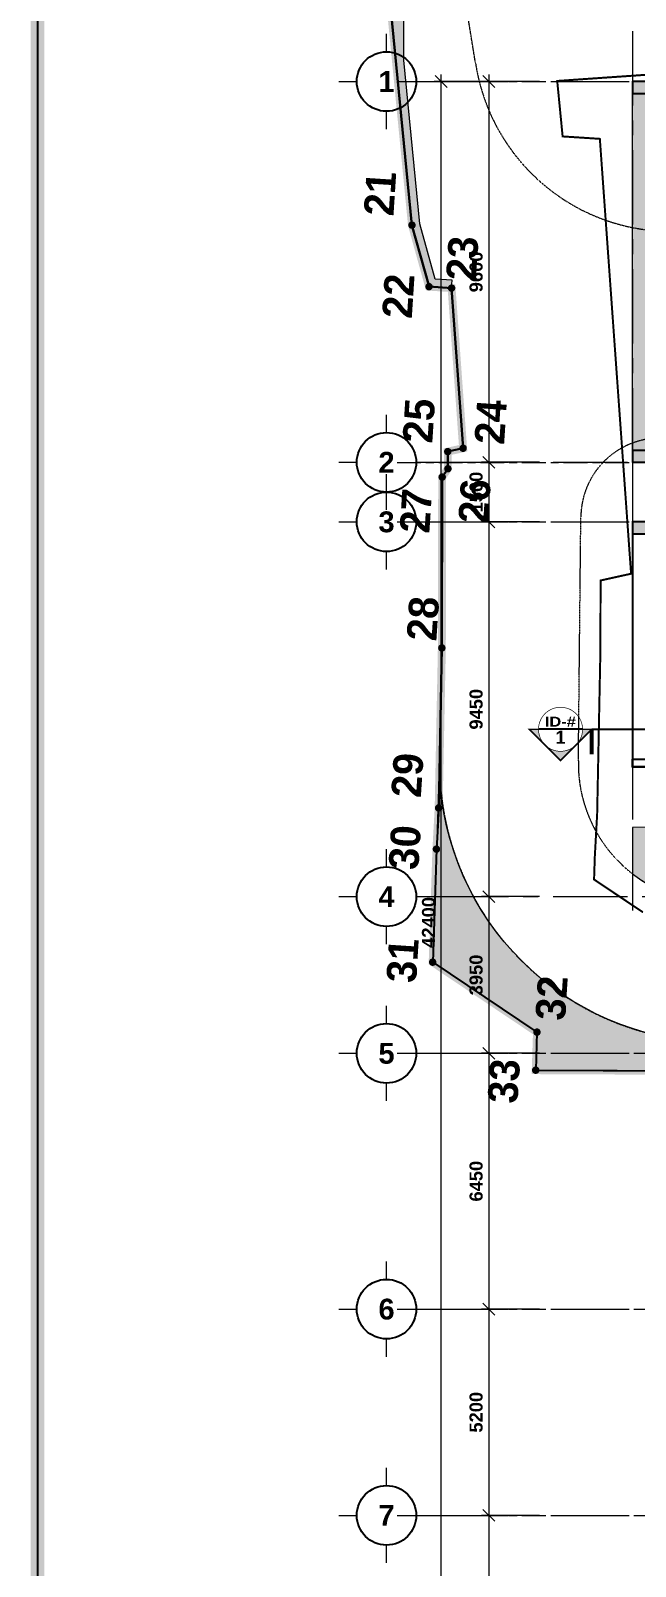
# Model space of a CAD drawing. Header units: millimetres. Extents: x -100356 to 314685, y 446 to 1273965.
# Drawn here: x 17056 to 32308, y 494789 to 533506 of the extents above; entities that cross this region are included whole.
import ezdxf
from ezdxf.enums import TextEntityAlignment as Align
from ezdxf.xclip import XClip

# ---------------------------------------------------------------- set-up
doc = ezdxf.new("R2010")
doc.units = ezdxf.units.MM
doc.header["$XCLIPFRAME"] = 2
for name, pattern in [('20180221 BF$0$Core - tb$0$HIDDEN', [0.375, 0.25, -0.125]), ('20180221 BF$0$DASHDOT', [1, 0.5, -0.25, 0, -0.25]), ('20180330-Ascent Plaza-TP-Ban ve so bo$0$gf$0$Dash', [6, 3, -3]), ('CENTER', [2, 1.25, -0.25, 0.25, -0.25]), ('Dash', [6, 3, -3]), ('DASHED', [0.75, 0.5, -0.25]), ('DASHED2', [0.375, 0.25, -0.125]), ('gf$0$CENTER2', [28.574999999999996, 19.05, -3.174999999999999, 3.174999999999999, -3.174999999999999]), ('gf$0$Dash', [6, 3, -3]), ('gf$0$Kume - Grid Line', [10.5, 5.999999999999999, -1.25, 2, -1.25])]:
    doc.linetypes.add(name, pattern=pattern)
doc.layers.get('DEFPOINTS').update_dxf_attribs({"lineweight": 13})
for name, color, linetype in [('20180221 BF$0$10', 1, 'Continuous'), ('20180221 BF$0$sohieu_diem', 2, 'Continuous'), ('20180221 BF$0$TREE', 99, 'Continuous'), ('NAM', 3, 'Continuous'), ('STR', 7, 'Continuous')]:
    doc.layers.add(name, color=color, linetype=linetype)
for name, color, linetype, lineweight in [('20180221 BF$0$setback', 1, 'Continuous', 13), ('20180221 BF$0$TUONG 2', 2, 'Continuous', 25), ('20180330-Ascent Plaza-TP-Ban ve so bo$0$@ color hatch', 7, 'Continuous', 13), ('20180330-Ascent Plaza-TP-Ban ve so bo$0$gf$0$A-_DETA----_E', 8, 'Continuous', 9), ('20180330-Ascent Plaza-TP-Ban ve so bo$0$KÍNH', 150, 'Continuous', 9), ('@ color hatch', 7, 'Continuous', 13), ('A.Concrete', 7, 'Continuous', 25), ('b1$0$A-_DETA----_E', 8, 'Continuous', 9), ('b1$0$Core - tb$0$Hatch-wall', 251, 'Continuous', 5), ('gf$0$A-_DETA----_E', 8, 'Continuous', 9), ('gf$0$A.Axis', 251, 'gf$0$CENTER2', 13), ('GJ', 1, 'Continuous', 13), ('LC.HA', 250, 'Continuous', 9), ('LDIM OUT', 250, 'Continuous', 13), ('LGI', 250, 'CENTER', 9), ('luoicot', 30, 'Continuous', 13), ('TEXT', 6, 'Continuous', 20), ('TXT', 1, 'Continuous', 25)]:
    doc.layers.add(name, color=color, linetype=linetype, lineweight=lineweight)
doc.styles.add('20180221 BF$0$VAPTIMN', font='VNI-Aptima-Bold.TTF')
doc.styles.add('ARIAL', font='Font - TrueType - Arial Bold.ttf')
doc.styles.add('PSDG - Title', font='seguisb_0.ttf', dxfattribs={"height": 2.5})
doc.dimstyles.new('TL 150 OUT', dxfattribs={"dimscale": 150, "dimtxt": 2.2, "dimasz": 2, "dimexe": 1.2, "dimexo": 1.5, "dimgap": 1, "dimtad": 1, "dimdec": 0, "dimdsep": 46, "dimtxsty": 'ARIAL', "dimblk": 'OBLIQUE', "dimcen": 2, "dimdle": 1.2, "dimclrd": 256, "dimclre": 256, "dimclrt": 4, "dimaunit": 1, "dimadec": 0, "dimazin": 0, "dimtfac": 1, "dimtdec": 0, "dimtix": 1, "dimtmove": 2, "dimatfit": 3, "dimfxl": 1, "dimtolj": 1, "dimtzin": 0, "dimarcsym": 0})

# ---------------------------------------------------------------- blocks, each defined once
blk = doc.blocks.new('gf$0$grid tower-gf')
at = {"layer": 'gf$0$A.Axis', "linetype": 'gf$0$Kume - Grid Line', "lineweight": 9, "ltscale": 100}
for p, q in [((48341.18399926659, 25049.93651247419), (-14918.79991812445, 25049.93651247441)), ((48341.18399926659, 19849.93651247419), (-14918.79991812445, 19849.93651247441)), ((48341.18399926659, 13399.9365124742), (-14918.79991812457, 13399.93651247438)), ((48341.18399926648, -0.06496995770430658), (-14918.79991812457, -0.06496995747147594)), ((48341.18399926648, -1500.064969957704), (-14918.79991812457, -1500.064969957501)), ((48341.18399926653, -11100.06496995769), (-14918.79991812457, -11100.0649699575))]:
    blk.add_line(p, q, dxfattribs=at)
blk = doc.blocks.new('SITE')
at = {"layer": 'GJ', "color": 2, "linetype": 'DASHED2', "ltscale": 200, "const_width": 50, "elevation": -1.948401880183878e-06}
blk.add_lwpolyline([(-50431.95027141494, 21462.52809267398), (-51659.36787492427, 22285.00503719051), (-51639.99238633085, 22871.99381939694), (-51581.4352332644, 23936.57181237929), (-51498.9287116832, 28075.96218796045), (-51495.68302825611, 29824.35185653309), (-50725.33374896401, 29994.35923540604), (-51513.31995665643, 40959.14070212323), (-52452.17168339575, 41019.84180240822), (-52588.71098366374, 42418.67188243719), (-48449.4251354055, 42705.30138665717)], dxfattribs=at)
blk = doc.blocks.new('*U593')
h = blk.add_hatch(color=256)
h.paths.add_polyline_path([(0, 7.857724105935461), (-3.928862052967588, 3.928862052967673, -0.1989123673796585), (0, 5.556249999999977, -0.198912367379657), (3.928862052967816, 3.928862052967673)])
h.paths.add_polyline_path([(3.928862052967816, 3.928862052967673, -0.198912367379657), (5.556250000000091, -8.526512829121202e-14), (7.857724105935404, -8.526512829121202e-14)])
h.paths.add_polyline_path([(-3.928862052967588, 3.928862052967673), (-7.857724105935404, -5.684341886080801e-14), (-5.556249999999864, -5.684341886080801e-14, -0.1989123673796553)])
at = {"color": 1}
blk.add_line((5.556250000000091, -5.684341886080801e-14), (-5.556249999999864, -5.684341886080801e-14), dxfattribs=at)
for points, const_width in [([(-5.556249999999864, -5.684341886080801e-14), (-7.857724105935404, -5.684341886080801e-14), (0, 7.857724105935461), (7.857724105935404, -8.526512829121202e-14), (5.556250000000091, -8.526512829121202e-14)], 0.396875), ([(7.857724291711129, 6.349999999999937), (7.857724291711129, -8.414203706630119e-14)], 1)]:
    blk.add_lwpolyline(points, dxfattribs=dict(const_width=const_width))
at = {"const_width": 0.1666666666666667}
blk.add_lwpolyline([(-5.556249999999864, -5.684341886080801e-14, -0.414213562373093), (0, 5.556249999999977, -0.414213562373093), (5.556250000000091, -5.684341886080801e-14, -0.414213562373093), (0, -5.556250000000034, -0.414213562373093), (-5.556249999999864, -5.684341886080801e-14, -1.04137911763819)], format="xyb", dxfattribs=at)
at = {"linetype": 'DASHED', "ltscale": 2, "const_width": 0.1}
blk.add_lwpolyline([(5.556250000000091, -5.684341886080801e-14), (7.857724291711129, -8.414203706630119e-14)], dxfattribs=at)
at = {"color": 2, "style": 'PSDG - Title'}
blk.add_attdef('#', text='', height=2.38125, dxfattribs=at).set_placement((0, 1.984374999999943), align=Align.MIDDLE_CENTER)
at = {"color": 2, "style": 'PSDG - Title', "width": 0.9987463435018806}
blk.add_attdef('A100', text='', height=2.38125, dxfattribs=at).set_placement((-3.96875, -3.17500000000004), (3.96875, -3.17500000000004), align=Align.FIT)
blk = doc.blocks.new('SECTION SYMBOL 2')
at = {"layer": 'TXT', "linetype": '20180221 BF$0$Core - tb$0$HIDDEN', "ltscale": 300, "const_width": 50, "elevation": -6.835362139881934e-05}
blk.add_lwpolyline([(76548.48422347303, -10458.68539390172), (-5470.140178640315, -10458.68539390172), (-5470.140178640315, -5227.792374822719), (-37733.1129112466, -5227.792393400334)], dxfattribs=at)
at = {"layer": 'TXT'}
ref = blk.add_blockref('*U593', (-38518.88534041774, -5227.792374822719, -6.835362139881934e-05), dxfattribs=dict(at, xscale=-100, yscale=100, zscale=100, rotation=180))
ref.add_attrib('#', '1', dxfattribs={"layer": '0', "color": 2, "height": 333.3333333333334, "style": 'ARIAL'}).set_placement((-38518.88534041774, -5427.594131305988, -6.835362139881934e-05), align=Align.MIDDLE_CENTER)
ref.add_attrib('A100', 'ID-#', dxfattribs={"layer": '0', "color": 2, "height": 250, "style": 'ARIAL', "width": 1.186701743827141}).set_placement((-38915.76034041774, -5160.292374822719, -6.835362139881934e-05), (-38132.78812915116, -5160.292374822719, -6.835362139881934e-05), align=Align.FIT)
blk = doc.blocks.new('20180221 BF$0$hientrang')
at = {"layer": '20180221 BF$0$10', "color": 1, "linetype": 'Continuous'}
for p, q in [((-71608.37706440318, 106511.7644104952, -1.66046221314579e-06), (-64686.94851467509, 107632.981085066, -1.446012014104053e-06)), ((-77899.85688678871, 105349.7482127215, -1.85614663636946e-06), (-82200.19609031215, 105085.2057113125, -1.987110874508745e-06)), ((-86230.42128909775, 104910.3204710137, -2.109464309108457e-06), (-82200.19609031215, 105085.2057113125, -1.987110874508745e-06))]:
    blk.add_line(p, q, dxfattribs=at)
at = {"layer": '20180221 BF$0$10', "color": 1}
for p, q in [((-64686.94851514074, 107632.9810850667, -1.44601201411808e-06), (-71608.37706451997, 106511.7644102626, -1.660462213150533e-06)), ((-71608.37706451997, 106511.7644102626, -1.660462213150533e-06), (-73129.04848191817, 105983.6939227391, -1.709061617132139e-06)), ((-73129.04848191817, 105983.6939227391, -1.709061617132139e-06), (-73129.77188895695, 105413.6943814919, -1.712085123098728e-06)), ((-77899.85688690498, 105349.7482127211, -1.85614663637297e-06), (-82200.19610032463, 105085.2057108592, -1.987110874812796e-06)), ((-77680.02205133095, 105219.4691080273, -1.850208986678173e-06), (-77899.85688690498, 105349.7482127211, -1.85614663637297e-06)), ((-73129.77188895695, 105413.6943814919, -1.712085123098728e-06), (-77140.46668372146, 104868.7840568245, -1.835798709715267e-06)), ((-82200.19610032463, 105085.2057108592, -1.987110874812796e-06), (-86230.4212903785, 104910.3204707825, -2.109464309148261e-06)), ((-77249.98432364347, 105248.9233555457, -1.837096649678159e-06), (-77680.02205133095, 105219.4691080273, -1.850208986678173e-06)), ((-77140.46668372146, 104868.7840568245, -1.835798709715267e-06), (-77249.98432364347, 105248.9233555457, -1.837096649678159e-06)), ((-90120.54506992339, 104815.2574872074, -2.227176069403703e-06), (-91714.02121970389, 102077.2776187775, -2.289606850795287e-06)), ((-87270.43313768192, 104901.6403793791, -2.140846035044285e-06), (-90120.54506992339, 104815.2574872074, -2.227176069403703e-06)), ((-86230.4212903785, 104910.3204707825, -2.109464309148261e-06), (-87270.43313768192, 104901.6403793791, -2.140846035044285e-06)), ((-91714.02121970389, 102077.2776187775, -2.289606850795287e-06), (-92674.05852058274, 102048.4960128912, -2.31868476618775e-06)), ((-92674.05852058274, 102048.4960128912, -2.31868476618775e-06), (-92311.86399953536, 95898.03138566099, -2.340161023083886e-06))]:
    blk.add_line(p, q, dxfattribs=at)
at = {"layer": '20180221 BF$0$10', "color": 1, "linetype": 'Continuous'}
for points, elevation in [([(-77899.85688678871, 105349.7482127215), (-77680.02205156442, 105219.4691077947), (-77249.98432375991, 105248.9233555457), (-77140.46668383805, 104868.7840565916), (-73129.77188895643, 105413.6943817251), (-73129.04848191817, 105983.6939227391), (-71608.37706440318, 106511.7644104952)], -1.66046221314579e-06), ([(-90120.5450698068, 104815.2574872069), (-91714.02121958748, 102077.2776187773), (-92674.05852046615, 102048.496012891), (-92311.86399965186, 95898.03138566134)], -2.340161023087396e-06), ([(-86230.42128909775, 104910.3204710137), (-87270.43314280378, 104901.6403796183), (-90120.5450698068, 104815.2574872069)], -2.227176069400193e-06)]:
    blk.add_lwpolyline(points, dxfattribs=dict(at, elevation=elevation))
at = {"layer": '20180221 BF$0$setback', "color": 1, "linetype": '20180221 BF$0$DASHDOT', "ltscale": 200, "const_width": 199.9999999999989, "elevation": -1.53136088444266e-06}
blk.add_lwpolyline([(-64686.94851514074, 107632.9810850667), (-71608.37706451997, 106511.7644102626), (-73129.04848191817, 105983.6939227391), (-73129.77188895695, 105413.6943814919), (-77140.46668372146, 104868.7840565916), (-77249.98432364347, 105248.9233555457), (-77680.02205133153, 105219.4691077945), (-77899.85688678871, 105349.7482127215), (-82200.19610381714, 105085.205710631), (-86230.42128828267, 104910.3204712458), (-87270.43313686637, 104901.6403796111), (-90120.5450698068, 104815.2574872069), (-91714.02121947054, 102077.2776190099), (-92674.05852046615, 102048.496012891), (-92311.86399965215, 95898.03138542868), (-95312.11534694565, 95701.83895285951), (-99272.48028293074, 95416.86495888885), (-103262.7181827744, 95231.9289630623), (-108843.360956759, 94729.01114795636), (-111843.510832847, 94612.81864924676), (-113703.7250930925, 94445.17937762529), (-110539.5391252695, 43325.99325691804), (-98301.24391884258, 45605.8400378988), (-91529.78281577869, 9755.653253143071)], dxfattribs=at)
at = {"layer": '20180221 BF$0$sohieu_diem', "color": 3, "const_width": 93.75093750937491}
for points, elevation in [([(-71655.2524955732, 106511.8239015681, 1), (-71561.50163346686, 106511.7049189571, 1)], -1.659050149052722e-06), ([(-73175.92391297146, 105983.7534140443, 1), (-73082.17305086512, 105983.6344314337, 1)], -1.707649553034328e-06), ([(-77946.73231784202, 105349.8077040265, 1), (-77852.98145573569, 105349.688721416, 1)], -1.854734572271648e-06), ([(-77726.89748238487, 105219.5285991001, 1), (-77633.14662027836, 105219.409616489, 1)], -1.848796922581595e-06), ([(-77296.85975469666, 105248.9828468507, 1), (-77203.10889259021, 105248.8638642402, 1)], -1.835684585580348e-06), ([(-73176.64732001006, 105413.7538727973, 1), (-73082.89645790373, 105413.6348901865, 1)], -1.710673059000917e-06), ([(-87317.30856791977, 104901.6998709162, 1), (-87223.55770581326, 104901.5808883059, 1)], -2.139433970920683e-06), ([(-86277.29671933589, 104910.3799625508, 1), (-86183.54585722933, 104910.2609799401, 1)], -2.108052244984856e-06), ([(-82247.07153487037, 105085.2652019362, 1), (-82153.3206727638, 105085.1462193257, 1)], -1.985698810821426e-06), ([(-77187.34211477468, 104868.8435478971, 1), (-77093.59125266841, 104868.724565286, 1)], -1.834386645618689e-06), ([(-90167.42050086008, 104815.3169785123, 1), (-90073.66963875346, 104815.1979959014, 1)], -2.225764005302382e-06), ([(-92720.93395151937, 102048.5555041963, 1), (-92627.18308941304, 102048.4365215856, 1)], -2.317272702086429e-06), ([(-91760.8966505237, 102077.3371103156, 1), (-91667.14578841726, 102077.2181277049, 1)], -2.288194786689222e-06)]:
    blk.add_lwpolyline(points, format="xyb", close=True, dxfattribs=dict(at, elevation=elevation))
at = {"layer": '20180221 BF$0$sohieu_diem', "color": 3, "style": '20180221 BF$0$VAPTIMN'}
for s, p in [('21', (-71423.43159447779, 106993.0376957384, -1.65235526202057e-06)), ('22', (-73972.4404413054, 106368.3213784841, -1.732447878291139e-06)), ('30', (-87834.22651158506, 105326.9907039047, -2.155593414459236e-06)), ('29', (-86013.91041717993, 105376.0401715945, -2.100488186197112e-06)), ('27', (-79349.32925833378, 105584.2301037078, -1.898585058083483e-06)), ('25', (-77076.28585965437, 105653.4109293654, -1.829732941720892e-06)), ('31', (-90681.93308842374, 105202.9647147304, -2.242049209012675e-06)), ('28', (-82050.00435240939, 105235.0167176845, -1.981796602389189e-06)), ('23', (-72922.053061035, 104818.971329744, -1.708958370685225e-06)), ('26', (-79011.66622484318, 104122.3569544508, -1.896109581594297e-06)), ('24', (-76996.5755705947, 103843.1494237189, -1.836864364262051e-06)), ('33', (-93557.1346667854, 102460.0137777698, -2.343125120679267e-06)), ('32', (-91392.05252251212, 101391.1224824248, -2.28351919557235e-06))]:
    blk.add_text(s, height=750.0075000750003, rotation=359.9272838922649, dxfattribs=at).set_placement(p)
blk = doc.blocks.new('_Oblique')
at = {"color": 0, "linetype": 'ByBlock', "lineweight": -2}
blk.add_line((-0.5, -0.5), (0.5, 0.5), dxfattribs=at)
blk = doc.blocks.new('*D493')
at = {"layer": 'DEFPOINTS', "color": 0, "ltscale": 1000, "transparency": 16777216}
for p in [(2128.778208641686, 9599.999999999973), (3628.778208641686, 9599.999999999973), (2128.778208641686, -2.637534635141493e-11)]:
    blk.add_point(p, dxfattribs=at)
at = {"layer": 'LDIM OUT', "lineweight": -2, "ltscale": 1000, "transparency": 16777216}
for p, q in [((3628.778208641689, -180.0000000000262), (3628.778208641686, 9779.999999999973)), ((2353.778208641686, 9599.999999999973), (3808.778208641686, 9599.999999999973)), ((2353.778208641686, -2.633916359179721e-11), (3808.778208641689, -2.610518174626926e-11))]:
    blk.add_line(p, q, dxfattribs=at)
at = {"layer": 'LDIM OUT', "lineweight": -2, "ltscale": 1000, "transparency": 16777216, "xscale": 300, "yscale": 300, "zscale": 300}
for p, rotation in [((3628.778208641686, 9599.999999999973), 90), ((3628.778208641689, -2.613412795396344e-11), 270)]:
    blk.add_blockref('_Oblique', p, dxfattribs=dict(at, rotation=rotation))
at = {"layer": 'LDIM OUT', "color": 4, "ltscale": 1000, "transparency": 16777216, "insert": (3947.267294589847, 4799.999999999972), "char_height": 330, "attachment_point": 5, "rotation": 270, "style": 'ARIAL'}
blk.add_mtext('\\A1;9600', dxfattribs=at)
blk = doc.blocks.new('*D494')
at = {"layer": 'DEFPOINTS', "color": 0, "ltscale": 1000, "transparency": 16777216}
for p in [(2128.778208641686, 11099.99999999998), (3628.778208641686, 11099.99999999998), (2128.778208641686, 9599.999999999973)]:
    blk.add_point(p, dxfattribs=at)
at = {"layer": 'LDIM OUT', "lineweight": -2, "ltscale": 1000, "transparency": 16777216}
for p, q in [((3628.778208641686, 9419.999999999973), (3628.778208641686, 11279.99999999998)), ((2353.778208641686, 11099.99999999998), (3808.778208641686, 11099.99999999998)), ((2353.778208641686, 9599.999999999973), (3808.778208641686, 9599.999999999973))]:
    blk.add_line(p, q, dxfattribs=at)
at = {"layer": 'LDIM OUT', "lineweight": -2, "ltscale": 1000, "transparency": 16777216, "xscale": 300, "yscale": 300, "zscale": 300}
for p, rotation in [((3628.778208641686, 11099.99999999998), 90), ((3628.778208641686, 9599.999999999973), 270)]:
    blk.add_blockref('_Oblique', p, dxfattribs=dict(at, rotation=rotation))
at = {"layer": 'LDIM OUT', "color": 4, "ltscale": 1000, "transparency": 16777216, "insert": (3947.267294589847, 10349.99999999997), "char_height": 330, "attachment_point": 5, "rotation": 270, "style": 'ARIAL'}
blk.add_mtext('\\A1;1500', dxfattribs=at)
blk = doc.blocks.new('*D495')
at = {"layer": 'DEFPOINTS', "color": 0, "ltscale": 1000, "transparency": 16777216}
for p in [(2128.778208641802, 20550.00148243186), (3628.778208641686, 20550.00148243186), (2128.778208641686, 11099.99999999998)]:
    blk.add_point(p, dxfattribs=at)
at = {"layer": 'LDIM OUT', "lineweight": -2, "ltscale": 1000, "transparency": 16777216}
for p, q in [((2353.778208641802, 20550.00148243186), (3808.778208641686, 20550.00148243186)), ((3628.778208641689, 10919.99999999998), (3628.778208641686, 20730.00148243186)), ((2353.778208641686, 11099.99999999998), (3808.778208641689, 11099.99999999998))]:
    blk.add_line(p, q, dxfattribs=at)
at = {"layer": 'LDIM OUT', "lineweight": -2, "ltscale": 1000, "transparency": 16777216, "xscale": 300, "yscale": 300, "zscale": 300}
for p, rotation in [((3628.778208641686, 20550.00148243186), 90), ((3628.778208641689, 11099.99999999998), 270)]:
    blk.add_blockref('_Oblique', p, dxfattribs=dict(at, rotation=rotation))
at = {"layer": 'LDIM OUT', "color": 4, "ltscale": 1000, "transparency": 16777216, "insert": (3947.267294589849, 15825.00074121592), "char_height": 330, "attachment_point": 5, "rotation": 270, "style": 'ARIAL'}
blk.add_mtext('\\A1;9450', dxfattribs=at)
blk = doc.blocks.new('*D496')
at = {"layer": 'DEFPOINTS', "color": 0, "ltscale": 1000, "transparency": 16777216}
for p in [(2128.778208641802, 24500.00148243185), (3628.778208641686, 24500.00148243185), (2128.778208641802, 20550.00148243186)]:
    blk.add_point(p, dxfattribs=at)
at = {"layer": 'LDIM OUT', "lineweight": -2, "ltscale": 1000, "transparency": 16777216}
for p, q in [((2353.778208641802, 24500.00148243185), (3808.778208641686, 24500.00148243185)), ((3628.778208641687, 20370.00148243186), (3628.778208641686, 24680.00148243185)), ((2353.778208641802, 20550.00148243186), (3808.778208641687, 20550.00148243186))]:
    blk.add_line(p, q, dxfattribs=at)
at = {"layer": 'LDIM OUT', "lineweight": -2, "ltscale": 1000, "transparency": 16777216, "xscale": 300, "yscale": 300, "zscale": 300}
for p, rotation in [((3628.778208641686, 24500.00148243185), 90), ((3628.778208641687, 20550.00148243186), 270)]:
    blk.add_blockref('_Oblique', p, dxfattribs=dict(at, rotation=rotation))
at = {"layer": 'LDIM OUT', "color": 4, "ltscale": 1000, "transparency": 16777216, "insert": (3947.379845749469, 22525.00148243185), "char_height": 330, "attachment_point": 5, "rotation": 270, "style": 'ARIAL'}
blk.add_mtext('\\A1;3950', dxfattribs=at)
blk = doc.blocks.new('*D497')
at = {"layer": 'DEFPOINTS', "color": 0, "ltscale": 1000, "transparency": 16777216}
for p in [(2128.778208641802, 30950.00148243186), (3628.778208641686, 30950.00148243186), (2128.778208641802, 24500.00148243185)]:
    blk.add_point(p, dxfattribs=at)
at = {"layer": 'LDIM OUT', "lineweight": -2, "ltscale": 1000, "transparency": 16777216}
for p, q in [((3628.778208641688, 24320.00148243185), (3628.778208641686, 31130.00148243186)), ((2353.778208641802, 30950.00148243186), (3808.778208641686, 30950.00148243186)), ((2353.778208641802, 24500.00148243185), (3808.778208641688, 24500.00148243185))]:
    blk.add_line(p, q, dxfattribs=at)
at = {"layer": 'LDIM OUT', "lineweight": -2, "ltscale": 1000, "transparency": 16777216, "xscale": 300, "yscale": 300, "zscale": 300}
for p, rotation in [((3628.778208641686, 30950.00148243186), 90), ((3628.778208641688, 24500.00148243185), 270)]:
    blk.add_blockref('_Oblique', p, dxfattribs=dict(at, rotation=rotation))
at = {"layer": 'LDIM OUT', "color": 4, "ltscale": 1000, "transparency": 16777216, "insert": (3947.267294589853, 27725.00148243185), "char_height": 330, "attachment_point": 5, "rotation": 270, "style": 'ARIAL'}
blk.add_mtext('\\A1;6450', dxfattribs=at)
blk = doc.blocks.new('*D498')
at = {"layer": 'DEFPOINTS', "color": 0, "ltscale": 1000, "transparency": 16777216}
for p in [(2128.778208641802, 36150.00148243187), (3628.778208641686, 36150.00148243187), (2128.778208641802, 30950.00148243186)]:
    blk.add_point(p, dxfattribs=at)
at = {"layer": 'LDIM OUT', "lineweight": -2, "ltscale": 1000, "transparency": 16777216}
for p, q in [((2353.778208641802, 36150.00148243187), (3808.778208641686, 36150.00148243187)), ((3628.778208641688, 30770.00148243186), (3628.778208641686, 36330.00148243187)), ((2353.778208641802, 30950.00148243186), (3808.778208641688, 30950.00148243186))]:
    blk.add_line(p, q, dxfattribs=at)
at = {"layer": 'LDIM OUT', "lineweight": -2, "ltscale": 1000, "transparency": 16777216, "xscale": 300, "yscale": 300, "zscale": 300}
for p, rotation in [((3628.778208641686, 36150.00148243187), 90), ((3628.778208641688, 30950.00148243186), 270)]:
    blk.add_blockref('_Oblique', p, dxfattribs=dict(at, rotation=rotation))
at = {"layer": 'LDIM OUT', "color": 4, "ltscale": 1000, "transparency": 16777216, "insert": (3947.267294589854, 33550.00148243186), "char_height": 330, "attachment_point": 5, "rotation": 270, "style": 'ARIAL'}
blk.add_mtext('\\A1;5200', dxfattribs=at)
blk = doc.blocks.new('*D499')
at = {"layer": 'DEFPOINTS', "color": 0, "ltscale": 1000, "transparency": 16777216}
for p in [(2128.778208641802, 42399.99999896496), (3628.778208641803, 42399.99999896496), (2128.778208641802, 36150.00148243187)]:
    blk.add_point(p, dxfattribs=at)
at = {"layer": 'LDIM OUT', "lineweight": -2, "ltscale": 1000, "transparency": 16777216}
for p, q in [((2353.778208641802, 42399.99999896496), (3808.778208641803, 42399.99999896496)), ((3628.778208641804, 35970.00148243187), (3628.778208641803, 42579.99999896496)), ((2353.778208641802, 36150.00148243187), (3808.778208641804, 36150.00148243187))]:
    blk.add_line(p, q, dxfattribs=at)
at = {"layer": 'LDIM OUT', "lineweight": -2, "ltscale": 1000, "transparency": 16777216, "xscale": 300, "yscale": 300, "zscale": 300}
for p, rotation in [((3628.778208641803, 42399.99999896496), 90), ((3628.778208641804, 36150.00148243187), 270)]:
    blk.add_blockref('_Oblique', p, dxfattribs=dict(at, rotation=rotation))
at = {"layer": 'LDIM OUT', "color": 4, "ltscale": 1000, "transparency": 16777216, "insert": (3947.267294589972, 39275.00074069841), "char_height": 330, "attachment_point": 5, "rotation": 270, "style": 'ARIAL'}
blk.add_mtext('\\A1;6250', dxfattribs=at)
blk = doc.blocks.new('*D509')
at = {"layer": 'DEFPOINTS', "color": 0, "ltscale": 1000, "transparency": 16777216}
for p in [(2128.778208641802, 42399.99999896496), (2128.778208641686, -2.637534635141493e-11), (4828.778208641861, -2.594115323600221e-11)]:
    blk.add_point(p, dxfattribs=at)
at = {"layer": 'LDIM OUT', "lineweight": -2, "ltscale": 1000, "transparency": 16777216}
for p, q in [((2353.778208641802, 42399.99999896496), (5008.778208641852, 42399.99999896496)), ((4828.778208641852, 42579.99999896496), (4828.778208641861, -180.0000000000259)), ((2353.778208641686, -2.633916359179721e-11), (5008.778208641861, -2.591220702830803e-11))]:
    blk.add_line(p, q, dxfattribs=at)
at = {"layer": 'LDIM OUT', "lineweight": -2, "ltscale": 1000, "transparency": 16777216, "xscale": 300, "yscale": 300, "zscale": 300}
for p, rotation in [((4828.778208641852, 42399.99999896496), 90), ((4828.778208641861, -2.594115323600221e-11), 270)]:
    blk.add_blockref('_Oblique', p, dxfattribs=dict(at, rotation=rotation))
at = {"layer": 'LDIM OUT', "color": 4, "ltscale": 1000, "transparency": 16777216, "insert": (5147.267294590019, 21199.99999948246), "char_height": 330, "attachment_point": 5, "rotation": 270, "style": 'ARIAL'}
blk.add_mtext('\\A1;42400', dxfattribs=at)
blk = doc.blocks.new('BLOCK TRUC')
for p, q in [((-0.0001305016048718244, 499.9999999999818), (-0.0002088025503326207, 799.9999999999709)), ((499.9999999999709, 0.0001305015721300151), (800, 0.0002088025175908115)), ((-799.9999999999127, -0.0002088025212287903), (-499.9999999999709, -0.0001305015794059727)), ((0.0002088025212287903, -800.0000000000327), (0.0001305016339756548, -499.9999999999818))]:
    blk.add_line(p, q)
at = {"lineweight": 25}
blk.add_circle((0, 0), 500, dxfattribs=at)
at = {"style": 'ARIAL'}
blk.add_attdef('1-2', text='', height=350, rotation=1.495437902262523e-05, dxfattribs=at).set_placement((0, 0), align=Align.MIDDLE_CENTER)
blk = doc.blocks.new('X-GRID')
at = {"layer": 'LGI', "ltscale": 1500}
for p, q in [((5008.778208642208, 36150.00148243189), (-57318.59826279082, 36150.00148243203)), ((5008.778208642208, 30950.00148243189), (-57318.59826279082, 30950.00148243203)), ((5008.778208642208, 24500.00148243189), (-57318.59826279094, 24500.00148243203)), ((5008.778208642208, 20550.00148243189), (-25023.159862431, 20550.00148243194)), ((0, -7272.626217615873), (0, 20900.00001149941)), ((5008.778208642092, 11099.99999999999), (-57318.59826279094, 11100.00000000015)), ((5008.778208642092, 9599.999999999978), (-57318.59826279094, 9600.000000000144)), ((5008.778208642092, -1.2732925824821e-11), (-57318.59826279094, 1.482476363889873e-10))]:
    blk.add_line(p, q, dxfattribs=at)
at = {"xscale": 1.5, "yscale": 1.5, "zscale": 1.5, "rotation": 180}
for p, values in [((6208.778208642208, 36150.0017956356), {'1-2': '7'}), ((6208.778208642208, 30950.0017956356), {'1-2': '6'}), ((6208.778208642208, 24500.00179563557), {'1-2': '5'}), ((6208.778208642092, 20550.00179563557), {'1-2': '4'}), ((6208.778208642092, 11100.00031320368), {'1-2': '3'}), ((6208.778208642092, 9600.000313203713), {'1-2': '2'}), ((6208.778208642092, 0.0003132036763418), {'1-2': '1'})]:
    blk.add_blockref('BLOCK TRUC', p, dxfattribs=at).add_auto_attribs(values)
at = {"layer": 'LDIM OUT', "ltscale": 1000}
for base, p1, p2, picture, middle in [((3628.778208641803, 42399.99999896496), (2128.778208641801, 36150.00148243186), (2128.778208641801, 42399.99999896494), '*D499', (3947.267294589972, 39275.00074069841)), ((4828.778208641861, -2.594115323600221e-11), (2128.778208641801, 42399.99999896494), (2128.778208641685, -2.637534635141492e-11), '*D509', (5147.267294590019, 21199.99999948246)), ((3628.778208641686, 36150.00148243187), (2128.778208641801, 30950.00148243184), (2128.778208641801, 36150.00148243186), '*D498', (3947.267294589854, 33550.00148243186)), ((3628.778208641686, 30950.00148243186), (2128.778208641801, 24500.00148243184), (2128.778208641801, 30950.00148243184), '*D497', (3947.267294589853, 27725.00148243185)), ((3628.778208641686, 24500.00148243185), (2128.778208641801, 20550.00148243186), (2128.778208641801, 24500.00148243184), '*D496', (3947.379845749469, 22525.00148243185)), ((3628.778208641686, 20550.00148243186), (2128.778208641685, 11099.99999999998), (2128.778208641801, 20550.00148243186), '*D495', (3947.267294589849, 15825.00074121592)), ((3628.778208641686, 11099.99999999998), (2128.778208641685, 9599.999999999969), (2128.778208641685, 11099.99999999998), '*D494', (3947.267294589847, 10349.99999999997)), ((3628.778208641686, 9599.999999999973), (2128.778208641685, -2.637534635141492e-11), (2128.778208641685, 9599.999999999969), '*D493', (3947.267294589847, 4799.999999999972))]:
    dim = blk.add_linear_dim(base=base, p1=p1, p2=p2, angle=90, dimstyle='TL 150 OUT', override={"dimtad": 4}, dxfattribs=at)
    dim.commit()
    dim.dimension.update_dxf_attribs({"geometry": picture, "text_midpoint": middle})
blk = doc.blocks.new('A$C60262ED2')
at = {"layer": 'LC.HA'}
h = blk.add_hatch(color=256, dxfattribs=at)
h.dxf.hatch_style = 1
h.paths.add_polyline_path([(9908.778555928438, 51184.01189456624), (9908.778555928438, 51484.01189456624), (7408.778555928438, 51484.01189456624), (7408.778555928438, 51184.01189456624)])
h = blk.add_hatch(color=256, dxfattribs=at)
h.dxf.hatch_style = 1
h.paths.add_polyline_path([(9908.979020821338, 41884.01338329155), (9908.979020821338, 42184.01338329155), (7408.979020821338, 42184.01338329155), (7408.979020821338, 41884.01338329155)])
h = blk.add_hatch(color=256, dxfattribs=at)
h.dxf.hatch_style = 1
h.paths.add_polyline_path([(9908.778555928438, 40083.93460827792), (9908.778555928438, 40383.93460827792), (7408.778555928438, 40383.93460827792), (7408.778555928438, 40083.93460827792)])
at = {"layer": 'STR', "ltscale": 1000}
for points, elevation in [([(9908.778555928438, 51184.01189456624), (9908.778555928438, 51484.01189456624), (7408.778555928438, 51484.01189456624), (7408.778555928438, 51184.01189456624)], 6.706806565628017e-05), ([(9908.979020821338, 41884.01338329155), (9908.979020821338, 42184.01338329155), (7408.979020821338, 42184.01338329155), (7408.979020821338, 41884.01338329155)], 6.681576834735109e-05), ([(9908.778555928438, 40083.93460827792), (9908.778555928438, 40383.93460827792), (7408.778555928438, 40383.93460827792), (7408.778555928438, 40083.93460827792)], 6.757266027413831e-05)]:
    blk.add_lwpolyline(points, close=True, dxfattribs=dict(at, elevation=elevation))
at = {"rotation": 180}
blk.add_blockref('X-GRID', (7408.778555928438, 51484.01189456624, 6.706806565628017e-05), dxfattribs=at)
blk = doc.blocks.new('column')
at = {"layer": 'luoicot', "ltscale": 0.5}
blk.add_blockref('A$C60262ED2', (-47108.64113252342, -40383.94843114301, -6.68157683473537e-05), dxfattribs=at)

msp = doc.modelspace()

# ---------------------------------------------------------------- hatches: boundary and pattern name
at = {"layer": '@ color hatch', "ltscale": 0.5}
h = msp.add_hatch(dxfattribs=at)
h.set_pattern_fill('CROSS', color=139, scale=300)
h.set_pattern_definition([(0, (403133.1360193419, 611737.2349719522), (75, 75), [37.5, -112.5]), (90, (403151.8860193419, 611718.4849719522), (-74.99999999999999, 75), [37.5, -112.5])])
edge = h.paths.add_edge_path()
edge.add_line((89436.41709658997, 521620.8453593897), (87938.48235613159, 521231.1742295966))
edge.add_arc((86679.68343367339, 526070.1230072558), 4999.999999999264, 219.0014867065798, 284.5816716310036, ccw=False)
edge.add_line((82794.0352754882, 522923.4202264415), (81729.2710505087, 522923.4202264415))
edge.add_line((81729.2710505087, 522923.4202264415), (79041.02479783299, 532423.4178103965))
edge.add_line((79041.02479783299, 532423.4178103965), (42090.75543612409, 532423.4178103965))
edge.add_line((42090.7554361241, 532423.4178103965), (42090.80499125597, 532512.6047125595))
edge.add_arc((42490.80492951057, 532512.3824596365), 400.0000000000508, 90.39875409708452, 179.968164612199, ccw=False)
edge.add_line((42488.02112322329, 532912.3727725475), (76917.82862226438, 533151.9933620731))
edge.add_arc((76941.99378300538, 529679.8299968787), 3472.247455120651, 7.678331574966876, 90.39875409707878, ccw=False)
edge.add_line((80383.10837459184, 530143.761842264), (80769.82105241953, 527418.7648844988))
edge.add_arc((87700.50644836888, 528402.3197105001), 7000.127152657728, 188.0770856720448, 284.3581726426067)
edge = h.paths.add_edge_path()
edge.add_arc((87695.42396088385, 528401.5176587474), 3494.982392217105, 188.0757745180814, 235.93068043314912, ccw=False)
edge.add_line((84235.10080474713, 527910.5333646896), (83848.38812691938, 530635.5303224549))
edge.add_arc((76917.82862226466, 529651.9933620733), 6999.999999999753, 8.077085672045449, 90.0000000000019)
edge.add_line((76917.82862226442, 536651.9933620731), (76917.56209183733, 536667.4240833559))
edge.add_line((76917.56209183733, 536667.4240833559), (84112.83309945445, 536955.0934179454))
edge.add_line((84112.83309945445, 536955.0934179454), (85737.55052089637, 525506.4125630904))
edge = h.paths.add_edge_path()
edge.add_line((85737.68835644277, 525506.3918420575), (102351.4454624854, 529522.8423933522))
edge.add_line((102351.4454624854, 529522.8423933522), (109839.3445053273, 531263.3503485854))
edge.add_line((109839.3445053273, 531263.3503485854), (116045.9014923957, 533026.5895109922))
edge.add_line((116045.9014923957, 533026.5895109922), (118019.9537081746, 526826.3637333594))
edge.add_arc((119619.6628507639, 529939.389698415), 3499.999999999136, 216.3524948346986, 242.80245899708592, ccw=False)
edge.add_arc((111163.1147119991, 523715.5007552655), 6999.999999996357, 36.35249483465252, 102.7523131960873)
edge.add_line((109617.9570264048, 530542.8346219076), (88525.6975026797, 525000.3528360141))
edge.add_arc((87703.24956619726, 528402.349219283), 3499.999999999753, 235.8342466810172, 283.59074592841307, ccw=False)
edge = h.paths.add_edge_path()
edge.add_line((118016.9483804641, 526825.3409075359), (137345.3674876983, 533030.2980131368))
edge.add_line((137345.3674876983, 533030.2980131368), (137832.9650822176, 532765.5220722668))
edge.add_line((137832.9650822176, 532765.5220722667), (120689.4852287148, 526606.9011268471))
edge.add_arc((119617.6968903851, 529951.9454292522), 3512.556281005599, 242.88861355448068, 287.76602013383024, ccw=False)
edge = h.paths.add_edge_path()
edge.add_line((97071.04676677175, 507765.1966983163), (96437.5950026257, 506959.2908646603))
edge.add_line((96437.5950026257, 506959.2908646603), (94736.3795191504, 508296.4668772862))
edge.add_arc((90719.59838850446, 503186.1372059011), 6500.000000134758, 51.83222342958886, 89.94552565730741)
edge.add_line((90725.77830571953, 509686.134268237), (89937.7828422947, 509686.134268237))
edge.add_line((89937.7828422947, 509686.134268237), (89937.78284235676, 510323.3297056261))
edge.add_line((89937.78284235676, 510323.3297056261), (93816.47426606352, 510323.3297056261))
edge.add_line((93816.47426606352, 510323.3297056261), (97071.04676677175, 507765.1966983163))
edge = h.paths.add_edge_path()
edge.add_line((79665.12967866861, 509835.3456129305), (80607.32094722106, 510323.3297052232))
edge.add_line((80607.32094722106, 510323.3297052232), (84937.78284229756, 510323.3297054101))
edge.add_line((84937.78284229756, 510323.3297054101), (84937.78284232352, 509723.3297054093))
edge.add_line((84937.78284232352, 509723.3297054093), (84791.23631615126, 509725.417757705))
edge.add_arc((84720.99482065636, 504795.6335855759), 4930.284560901516, 89.1836825342534, 127.1872254183928)
edge.add_line((81741.0247978324, 508723.4172500022), (80241.0247978324, 508723.4172500022))
edge.add_line((80241.0247978324, 508723.4172500022), (79665.12967866861, 509835.3456129305))
edge = h.paths.add_edge_path()
edge.add_line((91554.12393892846, 502708.4596272468), (85096.37468669545, 502708.4596272468))
edge.add_arc((85096.37468669539, 497708.4596272466), 5000.000000000175, 89.99999999999933, 96.86689803700875)
edge.add_line((84498.55836202383, 502672.5925466957), (82274.94700932717, 502404.8093934366))
edge.add_arc((82696.5315840002, 498932.5763338683), 3497.732976309268, 96.92273787894665, 140.0103766651834)
edge.add_line((80016.70553522701, 501180.3904547151), (79997.84024625899, 501152.1648820118))
edge.add_arc((80247.25841450835, 500985.4598210595), 299.9999999999886, 146.2421920089721, 281.3066389682706)
edge.add_line((80306.07634507834, 500691.2822368633), (81150.45971891475, 500860.108433436))
edge.add_line((81150.45971891475, 500860.108433436), (91589.80447458742, 502110.5890188023))
edge.add_arc((91554.12393892846, 502408.4596272468), 300.0000000000119, 276.8306492592316, 450)
h.paths.add_polyline_path([(73941.79359526366, 501126.3996667875), (75241.79359526355, 501126.3996667875), (75241.79359526355, 507544.3907764651), (73941.79359526355, 507544.3907764651)])
edge = h.paths.add_edge_path(flags=17)
edge.add_line((40779.51301659742, 501121.8494100659), (42692.5518764081, 501123.4329474772))
edge.add_arc((53136.53107315161, 502117.5537154353), 10491.18570816936, 185.4373749015582, 270.0199407326778)
edge.add_line((53140.18233555234, 491626.368642643), (67813.77533949964, 491626.368642643))
edge.add_arc((67287.2916141331, 491027.5145004929), 797.3778255295434, -40.56889931432357, 48.67962134484401, ccw=False)
edge.add_arc((65268.98842760285, 492825.0837575894), 3500.000000000181, 269.93668688141946, 318.56590344650164, ccw=False)
edge.add_line((65265.12085006368, 489325.0858944693), (50841.77155236195, 489341.0240247106))
edge.add_arc((50846.7314209481, 492844.4210051248), 3503.400491332957, 234.4519656234852, 269.918884628646, ccw=False)
edge.add_line((48809.90597394166, 489993.9548851544), (42103.13086189661, 494789.4881302398))
edge.add_arc((44138.86401757626, 497636.5551331159), 3499.999999999891, 180, 234.4341633763456, ccw=False)
edge.add_line((40638.86401757638, 497636.5551331159), (40779.51301659742, 501121.8494100659))
edge = h.paths.add_edge_path()
edge.add_line((27372.83717510086, 515162.9153750066), (27196.60972214973, 510021.1920555928))
edge.add_line((27196.60972214973, 510021.1920555927), (29828.17622807883, 508257.7411276089))
edge.add_line((29828.17622807883, 508257.7411276089), (29796.31244695448, 507297.7850457795))
edge.add_line((29796.31244695448, 507297.7850457795), (35957.23296109464, 507270.2374234915))
edge.add_line((35957.23296109464, 507270.2374234915), (35974.31301791942, 504309.1371122743))
edge.add_line((35974.31301791942, 504309.1371122743), (35929.46099784114, 496299.1583750647))
edge.add_line((35929.46099784114, 496299.1583750647), (36078.37729873909, 490697.8795916096))
edge.add_line((36078.37729873909, 490697.8795916096), (36004.42971856257, 487696.4086664193))
edge.add_line((36004.42971856257, 487696.4086664193), (36054.20632055977, 485829.2950132075))
edge.add_line((36054.20632055977, 485829.2950132075), (72941.97586984938, 485774.8382270295))
edge.add_line((72941.97586984937, 485774.8382270295), (72941.97586984937, 491323.3442839534))
edge.add_line((72941.97586984937, 491323.3442839534), (71061.59820766379, 488875.0294890621))
edge.add_arc((64850.80312188458, 493645.1025074827), 7831.192259075477, 273.06104795365746, 322.4746790404605, ccw=False)
edge.add_line((65268.98842760297, 485825.0837575893), (50837.9039748226, 485841.0261615906))
edge.add_arc((50845.63704970269, 492841.0154144287), 6999.993524303777, 234.4341464026013, 269.936703849529, ccw=False)
edge.add_line((46774.17281798203, 487146.8878824784), (40067.39770565705, 491942.4211277639))
edge.add_arc((44138.86401627649, 497636.555132481), 6999.999998727482, 177.6276669867501, 234.4341633763442, ccw=False)
edge.add_line((37144.86347583791, 497926.3074793735), (37422.62485432746, 504627.5239867584))
edge.add_arc((33909.28826873563, 504508.0571201868), 3515.36716373504, 1.947525017635709, 89.89839567274701)
edge.add_arc((34399.46405272418, 515034.5361257405), 7027.799549573174, 178.9532999258249, 266.05142583584296, ccw=False)
edge = h.paths.add_edge_path(flags=17)
edge.add_line((32240.89168058556, 513417.6179930803), (32240.89168058556, 512245.4654582565))
edge.add_arc((34372.76763035257, 515031.3559150803), 3508.002380645896, 232.5753231733549, 269.9784317178729)
edge.add_line((34371.44708660739, 511523.3537829855), (42098.08250748005, 511523.3537829855))
edge.add_line((42098.08250748005, 511523.3537829855), (42098.08250748005, 513423.415117143))
edge.add_line((42098.08250748005, 513423.4151171431), (32240.89168058556, 513417.6179930803))
h.paths.add_polyline_path([(27674.14049410348, 527016.5163353699), (27686.99932180362, 527215.4012408063), (27259.68723729363, 527243.0289406403), (26871.54416097391, 528640.395280446), (26469.22147353185, 532762.1468678636), (26469.22147353185, 559295.0261272818), (25866.13472104159, 559191.9470268354), (26203.51330048817, 551702.1356839973), (26288.13492041901, 538646.21832502), (25993.28912159555, 535582.0883531683), (26674.45693019754, 528603.5992318147), (27105.00670549337, 527052.6121653989)])
at = {"layer": 'NAM', "ltscale": 0.5}
h = msp.add_hatch(color=252, dxfattribs=at)
h.dxf.hatch_style = 1
h.paths.add_polyline_path([(32241.02558014762, 532223.4187324342), (42040.89168058562, 532223.4187324342), (42040.89168058562, 522923.2130077987), (32241.02558014762, 522923.2130077987)])
edge = h.paths.add_edge_path()
edge.add_line((72941.97586984937, 485774.8382270297), (72941.97586984937, 491323.2585892535))
edge.add_arc((71434.49343690723, 498810.181085995), 7637.179568259773, 281.3842182377648, 320.2596163713209)
edge.add_line((77307.09612075302, 493927.6561781701), (79276.97302895824, 496404.4673516279))
edge.add_arc((81826.5744264536, 494376.6983509568), 3257.654740176322, 96.88601801400841, 141.5037924644163, ccw=False)
edge.add_line((81435.99930889298, 497610.8544207431), (85767.79774862049, 498129.7404212902))
edge.add_line((85767.79774862049, 498129.7404212902), (87271.03389177179, 485753.7050004172))
edge.add_line((87271.03389177179, 485753.7050004172), (72941.97586984937, 485774.8382270297))

# ---------------------------------------------------------------- linework, layer by layer
at = {"color": 3, "linetype": 'Dash', "ltscale": 30, "const_width": 49.99999999999999, "elevation": 6.81624271377629e-05}
msp.add_lwpolyline([(72607.73853534005, 497623.5381786521), (53140.1823355524, 497626.3686426431, -0.3497317480309245), (48753.37028220866, 501123.4329474772), (41139.81241990084, 501123.4329474772), (41135.43333910172, 511517.2562987213), (42098.08250748005, 511517.2562987213), (42098.08250748005, 513423.4151171431), (35885.58714955701, 513423.4151171431), (35885.58714955701, 514943.3606350856), (32240.89168058556, 514943.3606350856), (32240.89168058556, 521123.4187324342), (34741.02558014762, 521123.4187324342), (34741.0882094734, 522620.265898263), (34741.22604504052, 522923.4202211595), (42040.89168058562, 522923.4202211595), (42041.02558014762, 525123.4187324342), (42090.32536581455, 525123.4157458807), (42090.88621328968, 532417.0920720767), (42090.7554361241, 532423.4178103965), (79041.02479783299, 532423.4178103965)], format="xyb", dxfattribs=at)
at = {"layer": '20180221 BF$0$TUONG 2', "ltscale": 0.5, "elevation": 6.81624271377629e-05}
msp.add_lwpolyline([(43615.74609621125, 514943.3606350855), (32240.89168058556, 514943.3606350856), (32240.89168058556, 515143.3606350856), (43615.74609621119, 515143.3606350854)], close=True, dxfattribs=at)
at = {"layer": '20180221 BF$0$TUONG 2', "ltscale": 0.5, "elevation": 6.825250481334543e-05}
msp.add_lwpolyline([(29796.03677586914, 507297.7615180035), (35957.37079686624, 507270.2167023416)], dxfattribs=at)
at = {"layer": '20180330-Ascent Plaza-TP-Ban ve so bo$0$@ color hatch', "color": 139, "ltscale": 0.5, "elevation": -1.779117776507921e-05}
msp.add_lwpolyline([(27372.83717510086, 515162.9153750066), (27196.60972214973, 510021.1920555927), (29828.17622807883, 508257.7411276089), (29796.31244695448, 507297.7850457795), (35957.23296109464, 507270.2374234915), (35974.31301791942, 504309.1371122743), (35929.46099784114, 496299.1583750647), (36078.37729873909, 490697.8795916096), (36004.42971856257, 487696.4086664193), (36054.20632055977, 485829.2950132075), (72941.97586984937, 485774.8382270295), (72941.97586984937, 491323.3442839534), (71061.59820766379, 488875.0294890621, -0.219011914093365), (65268.98842760297, 485825.0837575893), (50837.9039748226, 485841.0261615906, -0.1561602504252846), (46774.17281798203, 487146.8878824784), (40067.39770565705, 491942.4211277639, -0.2530690619712128), (37144.86347583791, 497926.3074793735), (37422.62485432746, 504627.5239867584, 0.403776887518875), (33915.52217167842, 508023.4187565367, -0.3994559347397298)], format="xyb", close=True, dxfattribs=at)
at = {"layer": '20180330-Ascent Plaza-TP-Ban ve so bo$0$gf$0$A-_DETA----_E', "color": 190, "linetype": '20180330-Ascent Plaza-TP-Ban ve so bo$0$gf$0$Dash'}
msp.add_lwpolyline([(30872.14213085407, 515093.1670657716), (30934.31536993867, 521236.7661242434, -0.4136699450381775), (32934.31192378425, 523233.0533617021), (42041.02558014757, 523233.0533617021)], format="xyb", dxfattribs=at)
at = {"layer": '20180330-Ascent Plaza-TP-Ban ve so bo$0$gf$0$A-_DETA----_E', "color": 190, "linetype": '20180330-Ascent Plaza-TP-Ban ve so bo$0$gf$0$Dash', "extrusion": (-1.777890005818858e-08, 3.543698676349001e-10, 0.9999999999999999)}
for centre, radius, start, end in [((34399.46405272423, 515034.5361257406, -0.0005595954303544694), 7027.799549573206, 178.9532999278825, 266.0514258346199), ((34371.44708660727, 515023.4187565367, -0.0003218919000784178), 3500, 178.8581290601461, 270)]:
    msp.add_arc(centre, radius, start, end, dxfattribs=at)
at = {"layer": '@ color hatch', "color": 139, "ltscale": 0.5, "elevation": 6.706806565628018e-05}
msp.add_lwpolyline([(27674.14049410348, 527016.5163353699), (27686.99932180362, 527215.4012408063), (27259.68723729363, 527243.0289406403), (26871.54416097391, 528640.395280446), (26469.22147353185, 532762.1468678636), (26469.22147353185, 559295.0261272818), (25866.13472104159, 559191.9470268354), (26203.51330048817, 551702.1356839973), (26288.13492041901, 538646.21832502), (25993.28912159555, 535582.0883531683), (26674.45693019754, 528603.5992318147), (27105.00670549337, 527052.6121653989)], close=True, dxfattribs=at)
at = {"layer": '@ color hatch', "color": 139, "ltscale": 0.5, "elevation": 6.732036296520665e-05}
msp.add_lwpolyline([(32240.89168058556, 513417.6179930803), (32240.89168058556, 512245.4654582565, 0.1646664058212572), (34371.44708660739, 511523.3537829855), (42098.08250748005, 511523.3537829855), (42098.08250748005, 513423.4151171431)], format="xyb", close=True, dxfattribs=at)
at = {"layer": 'b1$0$A-_DETA----_E', "ltscale": 0.5, "elevation": 6.644117915861683e-05}
msp.add_lwpolyline([(31267.539792102, 512108.4459983709), (32494.95739561132, 511285.9690538544)], dxfattribs=at)
at = {"layer": 'b1$0$Core - tb$0$Hatch-wall', "ltscale": 0.5, "elevation": 6.757266027413833e-05}
msp.add_lwpolyline([(32240.75544762768, 520823.2779791295), (34940.89011564879, 520823.2779791295), (34940.89011564879, 522923.2130077987), (32240.75544762768, 522923.2130077987)], close=True, dxfattribs=at)
at = {"layer": 'DEFPOINTS', "const_width": 345.1428275112898, "elevation": 6.889417565665839e-05}
msp.add_lwpolyline([(17228.67075861303, 467538.9437051508), (17228.67075861303, 568320.6493384473), (159772.6585207754, 568320.6493384473), (159772.6585207754, 467538.9437051508)], close=True, dxfattribs=at)
at = {"layer": 'gf$0$A-_DETA----_E'}
for p, q in [((25993.28912159555, 535582.0883531683, 6.706806565628018e-05), (26674.45693019754, 528603.5992318147, 6.706806565628018e-05)), ((26674.45693019754, 528603.5992318147, 6.706806565628018e-05), (27105.28237657155, 527052.570723101, 6.706806565628018e-05)), ((27105.28237657155, 527052.570723101, 6.706806565628018e-05), (27674.14049410348, 527016.5163353699, 6.706806565628018e-05)), ((27674.14049410348, 527016.5163353699, 6.706806565628018e-05), (27964.22394624299, 522978.6635837303, 6.706806565628018e-05)), ((27964.22394624299, 522978.6635837303, 6.706806565628018e-05), (27577.91851683135, 522893.4103417368, 6.706806565628018e-05)), ((27577.91851683135, 522893.4103417368, 6.706806565628018e-05), (27580.11245009209, 522462.3706838137, 6.706806565628018e-05)), ((27580.11245009209, 522462.3706838137, 6.706806565628018e-05), (27436.18893636058, 522251.2166590976, 6.706806565628018e-05)), ((27436.18893636058, 522251.2166590976, 6.706806565628018e-05), (27428.19077613012, 517942.7556775128, 6.706806565628018e-05)), ((27428.19077613012, 517942.7556775128, 6.706806565628018e-05), (27347.80051248427, 513909.5389209125, 6.706806565628018e-05)), ((27347.80051248427, 513909.5389209125, 6.706806565628018e-05), (27290.67897496616, 512871.0606448823, 6.706806565628018e-05)), ((27290.67897496616, 512871.0606448823, 6.706806565628018e-05), (27196.60972214973, 510021.1920555927, 6.706806565628018e-05)), ((27196.60972214973, 510021.1920555927, 6.706806565628018e-05), (29828.31406384304, 508257.7204063287, 6.706806565628018e-05)), ((29828.31406384304, 508257.7204063287, 6.706806565628018e-05), (29796.31244695448, 507297.7850457795, 6.706806565628018e-05)), ((29796.31244695448, 507297.7850457795, 6.706806565628018e-05), (35957.37079686624, 507270.2167023416, 6.706806565628018e-05))]:
    msp.add_line(p, q, dxfattribs=at)
at = {"layer": 'gf$0$A-_DETA----_E', "color": 190, "linetype": 'gf$0$Dash', "elevation": 6.744891542615073e-05}
msp.add_lwpolyline([(42395.22307311807, 528446.9839117741), (33219.22147353185, 528446.9839117741, -0.3707037370721314), (28275.96634356397, 532695.8323158586), (27326.65094426827, 538548.3280188359)], format="xyb", dxfattribs=at)
at = {"layer": 'gf$0$A-_DETA----_E', "elevation": 7.004958528761875e-05}
msp.add_lwpolyline([(32241.02558014762, 532223.4187324342), (42040.89168058562, 532223.4187324342), (42040.89168058562, 522923.2130077987), (32241.02558014762, 522923.2130077987)], close=True, dxfattribs=at)

# ---------------------------------------------------------------- block references
at = {"layer": '20180221 BF$0$TREE'}
ref = msp.add_blockref('20180221 BF$0$hientrang', (137502.2644586264, 593331.3740468291, 6.918751270849242e-05), dxfattribs=dict(at, rotation=86.37342821610302))
XClip(ref).set_block_clipping_path([(-133148.1755428242, 112075.9558377523), (-124131.7889780848, -30182.587738563365), (-23551.898604514776, -23807.805954292417), (-32568.285169254174, 118450.73762202327)])
at = {"layer": '20180330-Ascent Plaza-TP-Ban ve so bo$0$KÍNH', "rotation": 180}
msp.add_blockref('gf$0$grid tower-gf', (74640.6822360503, 521123.2253291234, 6.706806565628018e-05), dxfattribs=at)
at = {"layer": 'A.Concrete'}
msp.add_blockref('column', (71940.8881567426, 521123.3552690111, 6.979728797869228e-05), dxfattribs=at)
at = {"layer": 'GJ'}
msp.add_blockref('SITE', (82927.04389999055, 489820.4165603623, 6.734584422720054e-05), dxfattribs=at)
at = {"layer": 'TEXT'}
msp.add_blockref('SECTION SYMBOL 2', (68940.88504401564, 521120.2658982629, 6.602432884468002e-05), dxfattribs=at)

doc.saveas('drawing.dxf')
